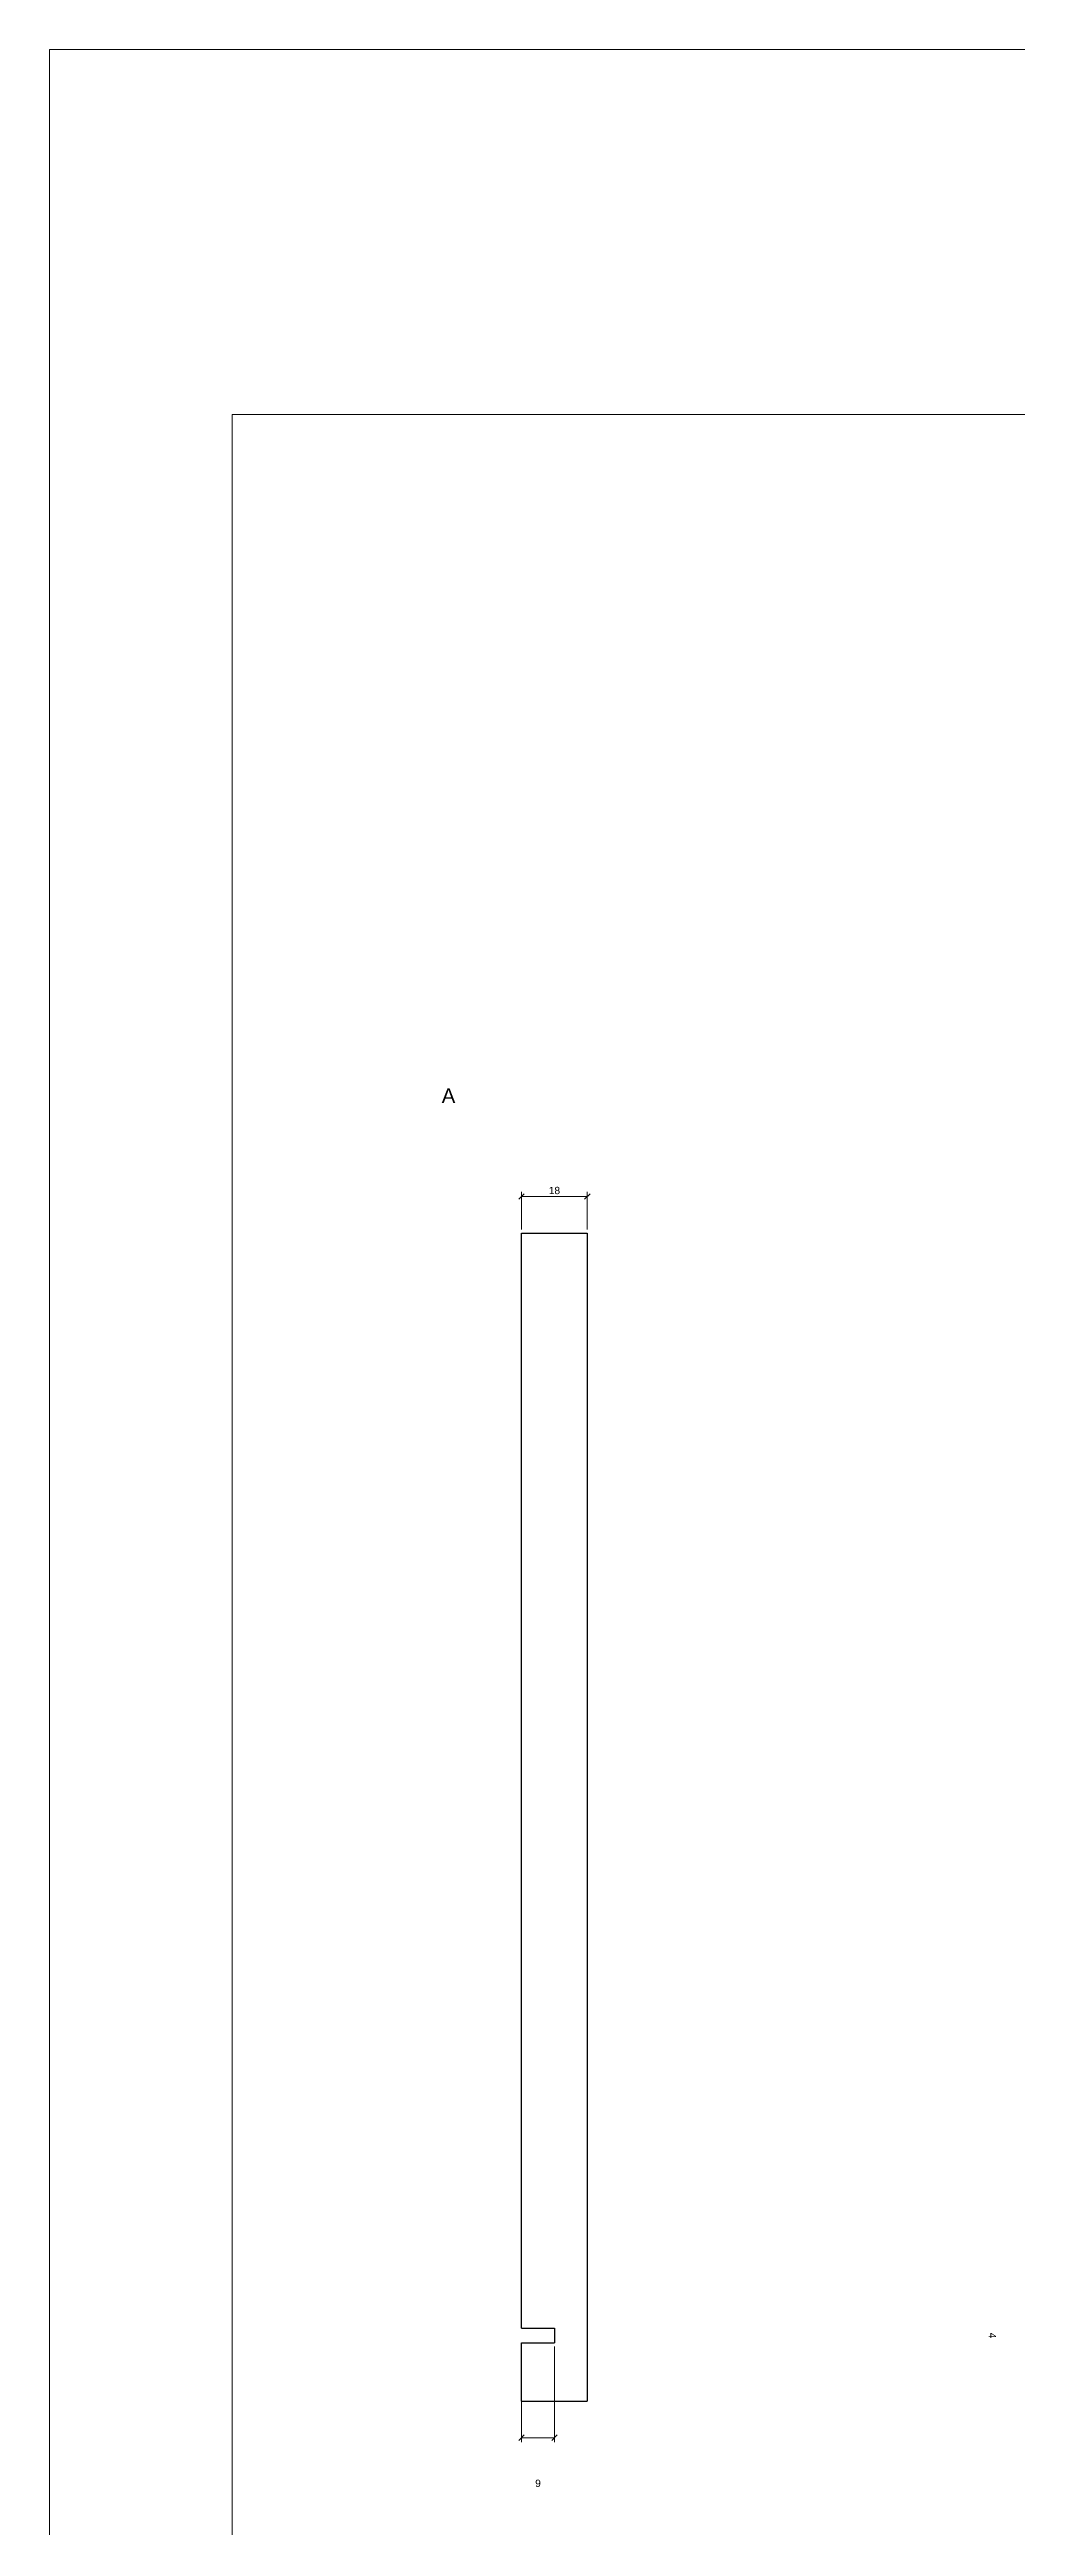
# Paper-space layout 'Left cabinet side' of a CAD drawing. Header units: millimetres. Extents: x -4 to 1481, y -4 to 1046.
# Drawn here: x -4 to 261, y 368 to 1046 of the extents above; entities that cross this region are included whole.
import ezdxf

# ---------------------------------------------------------------- set-up
doc = ezdxf.new("R2010")
doc.units = ezdxf.units.MM
doc.layers.get('0').update_dxf_attribs({"true_color": 0xc2ced6})
doc.layers.add('New project_cabinet-001_Left cabinet side_View from above', color=1, linetype='Continuous', true_color=0xff0000)
doc.layers.add('New project_cabinet-001_Left cabinet side_View from right', color=1, linetype='Continuous', true_color=0xff0000)
doc.layers.add('TitleBlock', color=7, linetype='Continuous')
doc.styles.add('Blum_Dimension', font='arial.ttf', dxfattribs={"height": 2})
doc.styles.add('Blum_ViewInfo', font='arial.ttf', dxfattribs={"height": 4})
doc.dimstyles.new('Blum_Default', dxfattribs={"dimtxt": 2, "dimasz": 1.5, "dimexe": 1.25, "dimexo": 1, "dimtad": 1, "dimtxsty": 'Blum_Dimension', "dimblk": 'OBLIQUE', "dimcen": 2, "dimadec": 0, "dimazin": 2, "dimtfac": 1, "dimtix": 1, "dimtmove": 0, "dimatfit": 3, "dimfxl": 0, "dimlwd": 5, "dimlwe": 5, "dimarcsym": 0})

# ---------------------------------------------------------------- blocks, each defined once
blk = doc.blocks.new('TitleBlock_Left cabinet side')
at = {"layer": 'TitleBlock', "lineweight": 0, "transparency": 33554684}
for points in [[(-0.79, -0.79, 0), (-0.79, 209.21, 0), (296.21, 209.21, 0), (296.21, -0.79, 0)], [(9.21, 9.21, 0), (9.21, 189.21, 0), (286.21, 189.21, 0), (286.21, 9.21, 0)]]:
    blk.add_polyline3d(points, close=True, dxfattribs=at)
blk = doc.blocks.new('_Oblique')
at = {"color": 0, "linetype": 'ByBlock', "lineweight": -2}
blk.add_line((-0.5, -0.5), (0.5, 0.5), dxfattribs=at)
blk = doc.blocks.new('*D127')
at = {"layer": 'New project_cabinet-001_Left cabinet side_View from right', "color": 0, "lineweight": 5, "transparency": 16777216}
for p, q in [((125.35, 416.83), (125.35, 390.58)), ((134.35, 416.83), (134.35, 390.58)), ((125.35, 391.83), (134.35, 391.83))]:
    blk.add_line(p, q, dxfattribs=at)
at = {"layer": 'New project_cabinet-001_Left cabinet side_View from right', "color": 0, "lineweight": 5, "transparency": 16777216, "xscale": 1.5, "yscale": 1.5, "zscale": 1.5, "rotation": 180}
blk.add_blockref('_Oblique', (125.35, 391.83), dxfattribs=at)
at = {"layer": 'New project_cabinet-001_Left cabinet side_View from right', "color": 0, "lineweight": 5, "transparency": 16777216, "xscale": 1.5, "yscale": 1.5, "zscale": 1.5}
blk.add_blockref('_Oblique', (134.35, 391.83), dxfattribs=at)
at = {"layer": 'New project_cabinet-001_Left cabinet side_View from right', "color": 0, "lineweight": 0, "transparency": 16777216, "insert": (129.85, 379.33), "char_height": 2, "attachment_point": 5, "style": 'Blum_Dimension'}
blk.add_mtext('9', dxfattribs=at)
blk = doc.blocks.new('*D130')
at = {"layer": 'New project_cabinet-001_Left cabinet side_View from right', "color": 0, "lineweight": 5, "transparency": 16777216}
for p, q in [((125.35, 722.83), (125.35, 733.08)), ((143.35, 722.83), (143.35, 733.08)), ((125.35, 731.83), (143.35, 731.83))]:
    blk.add_line(p, q, dxfattribs=at)
at = {"layer": 'New project_cabinet-001_Left cabinet side_View from right', "color": 0, "lineweight": 5, "transparency": 16777216, "xscale": 1.5, "yscale": 1.5, "zscale": 1.5, "rotation": 180}
blk.add_blockref('_Oblique', (125.35, 731.83), dxfattribs=at)
at = {"layer": 'New project_cabinet-001_Left cabinet side_View from right', "color": 0, "lineweight": 5, "transparency": 16777216, "xscale": 1.5, "yscale": 1.5, "zscale": 1.5}
blk.add_blockref('_Oblique', (143.35, 731.83), dxfattribs=at)
at = {"layer": 'New project_cabinet-001_Left cabinet side_View from right', "color": 0, "lineweight": 0, "transparency": 16777216, "insert": (134.35, 733.47), "char_height": 2, "attachment_point": 5, "style": 'Blum_Dimension'}
blk.add_mtext('18', dxfattribs=at)
blk = doc.blocks.new('*D151')
at = {"layer": 'New project_cabinet-001_Left cabinet side_View from above', "color": 0, "lineweight": 5, "transparency": 16777216}
for p, q in [((288.35, 421.83), (278.1, 421.83)), ((279.35, 417.83), (279.35, 421.83)), ((288.35, 417.83), (278.1, 417.83))]:
    blk.add_line(p, q, dxfattribs=at)
at = {"layer": 'New project_cabinet-001_Left cabinet side_View from above', "color": 0, "lineweight": 5, "transparency": 16777216, "xscale": 1.5, "yscale": 1.5, "zscale": 1.5}
for p, rotation in [((279.35, 421.83), 90), ((279.35, 417.83), 270)]:
    blk.add_blockref('_Oblique', p, dxfattribs=dict(at, rotation=rotation))
at = {"layer": 'New project_cabinet-001_Left cabinet side_View from above', "color": 0, "lineweight": 0, "transparency": 16777216, "insert": (254.35, 419.83), "char_height": 2, "attachment_point": 5, "rotation": 270, "style": 'Blum_Dimension'}
blk.add_mtext('4', dxfattribs=at)

psp = doc.layouts.new('Left cabinet side')

# ---------------------------------------------------------------- linework, layer by layer
at = {"linetype": 'Continuous', "lineweight": 30, "transparency": 33554684}
for p, q in [((125.35, 704.328), (125.35, 721.828)), ((125.35, 721.828), (143.35, 721.828)), ((143.35, 721.828), (143.35, 401.828)), ((125.35, 700.828), (125.35, 704.328)), ((125.35, 699.328), (125.35, 700.828)), ((125.35, 692.828), (125.35, 699.328)), ((125.35, 687.328), (125.35, 692.828)), ((125.35, 682.328), (125.35, 687.328)), ((125.35, 672.328), (125.35, 682.328)), ((125.35, 667.328), (125.35, 672.328)), ((125.35, 662.328), (125.35, 667.328)), ((125.35, 481.328), (125.35, 662.328)), ((125.35, 476.328), (125.35, 481.328)), ((125.35, 469.078), (125.35, 476.328)), ((125.35, 466.578), (125.35, 469.078)), ((125.35, 461.328), (125.35, 466.578)), ((125.35, 456.328), (125.35, 461.328)), ((125.35, 450.828), (125.35, 456.328)), ((125.35, 442.828), (125.35, 450.828)), ((125.35, 437.078), (125.35, 442.828)), ((125.35, 434.578), (125.35, 437.078)), ((125.35, 421.828), (125.35, 434.578)), ((125.35, 421.828), (134.35, 421.828)), ((134.35, 421.828), (134.35, 417.828)), ((125.35, 417.828), (134.35, 417.828)), ((125.35, 401.828), (125.35, 417.828)), ((125.35, 401.828), (143.35, 401.828))]:
    psp.add_line(p, q, dxfattribs=at)

# ---------------------------------------------------------------- block references
at = {"lineweight": 0, "transparency": 33554684, "xscale": 5, "yscale": 5, "zscale": 5}
psp.add_blockref('TitleBlock_Left cabinet side', (0, 0), dxfattribs=at)

# ---------------------------------------------------------------- texts
at = {"lineweight": 0, "transparency": 33554684, "insert": (103.475, 757.453), "char_height": 4, "attachment_point": 7, "style": 'Blum_ViewInfo'}
psp.add_mtext('A', dxfattribs=at)

# ---------------------------------------------------------------- dimensions: what is measured, and where the dimension line sits
at = {"layer": 'New project_cabinet-001_Left cabinet side_View from above', "lineweight": 0, "transparency": 33554684}
dim = psp.add_linear_dim(base=(279.35, 421.828), p1=(289.35, 417.828), p2=(289.35, 421.828), angle=90, dimstyle='Blum_Default', override={"dimscale": 0, "dimtad": 4, "dimtmove": 2}, dxfattribs=at)
dim.commit()
dim.dimension.update_dxf_attribs({"geometry": '*D151', "text_midpoint": (254.35, 419.828), "dimtype": 160})
at = {"layer": 'New project_cabinet-001_Left cabinet side_View from right', "lineweight": 0, "transparency": 33554684}
dim = psp.add_linear_dim(base=(143.35, 731.828), p1=(125.35, 721.828), p2=(143.35, 721.828), dimstyle='Blum_Default', override={"dimscale": 0}, dxfattribs=at)
dim.commit()
dim.dimension.update_dxf_attribs({"geometry": '*D130', "text_midpoint": (134.35, 733.474)})
dim = psp.add_linear_dim(base=(134.35, 391.828), p1=(125.35, 417.828), p2=(134.35, 417.828), dimstyle='Blum_Default', override={"dimscale": 0, "dimtad": 4, "dimtmove": 2}, dxfattribs=at)
dim.commit()
dim.dimension.update_dxf_attribs({"geometry": '*D127', "text_midpoint": (129.85, 379.328), "dimtype": 160})

doc.saveas('drawing.dxf')
